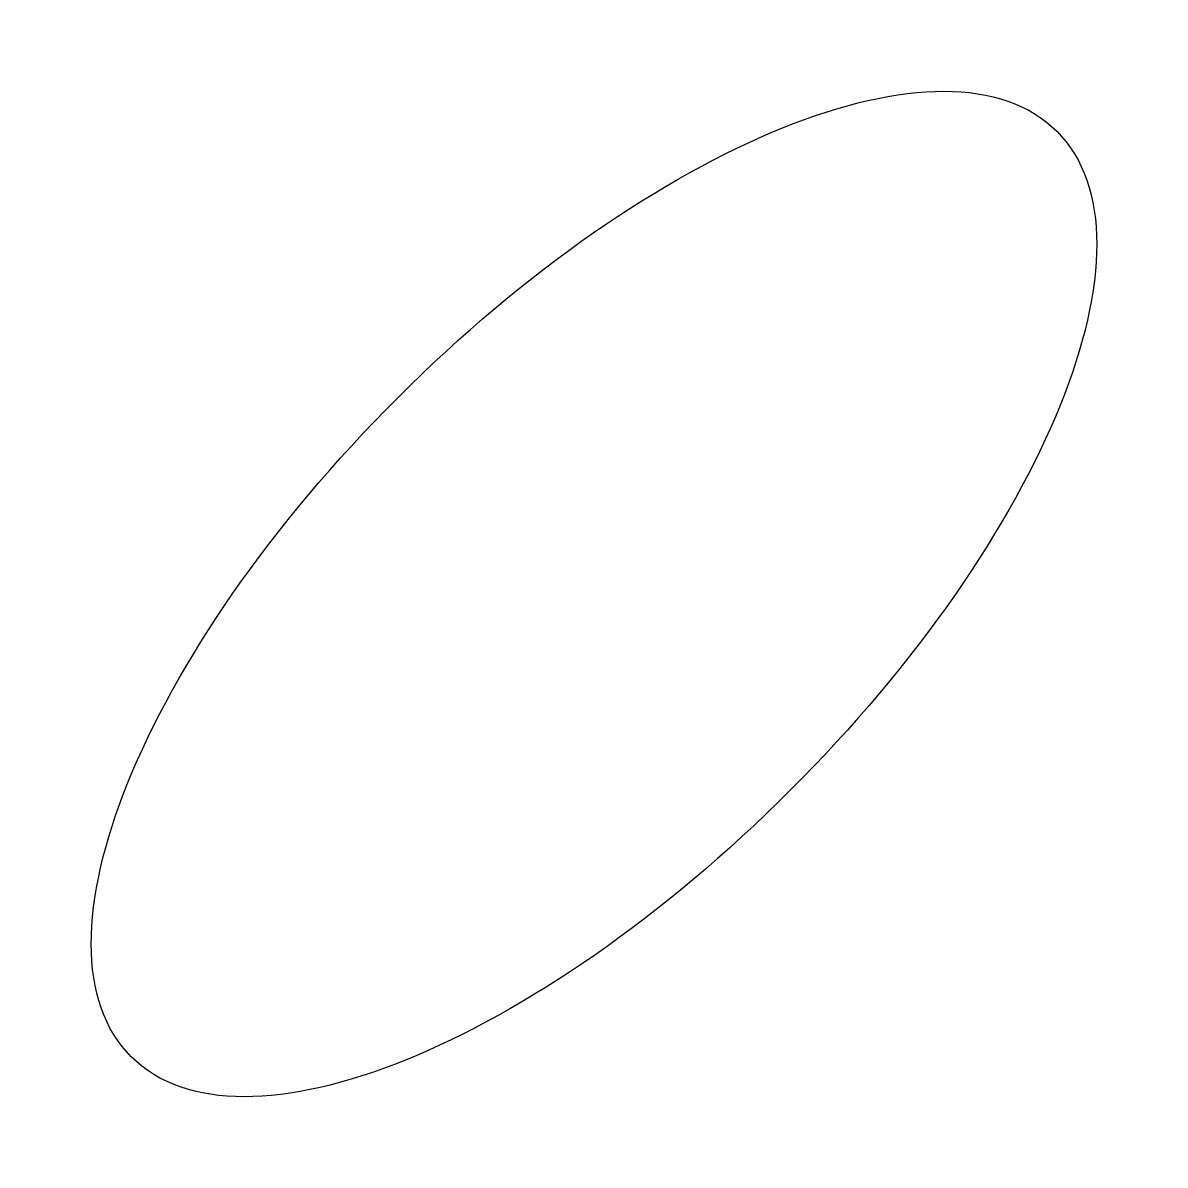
# Model space of a CAD drawing. Extents: x 38 to 162, y 38 to 162.
import ezdxf

# ---------------------------------------------------------------- set-up
doc = ezdxf.new("R2010")
doc.units = 0
doc.layers.get('0').update_dxf_attribs({"linetype": 'CONTINUOUS'})

msp = doc.modelspace()

# ---------------------------------------------------------------- linework, layer by layer
msp.add_ellipse((100, 100), major_axis=(-50, -50), ratio=0.424264)

doc.saveas('drawing.dxf')
